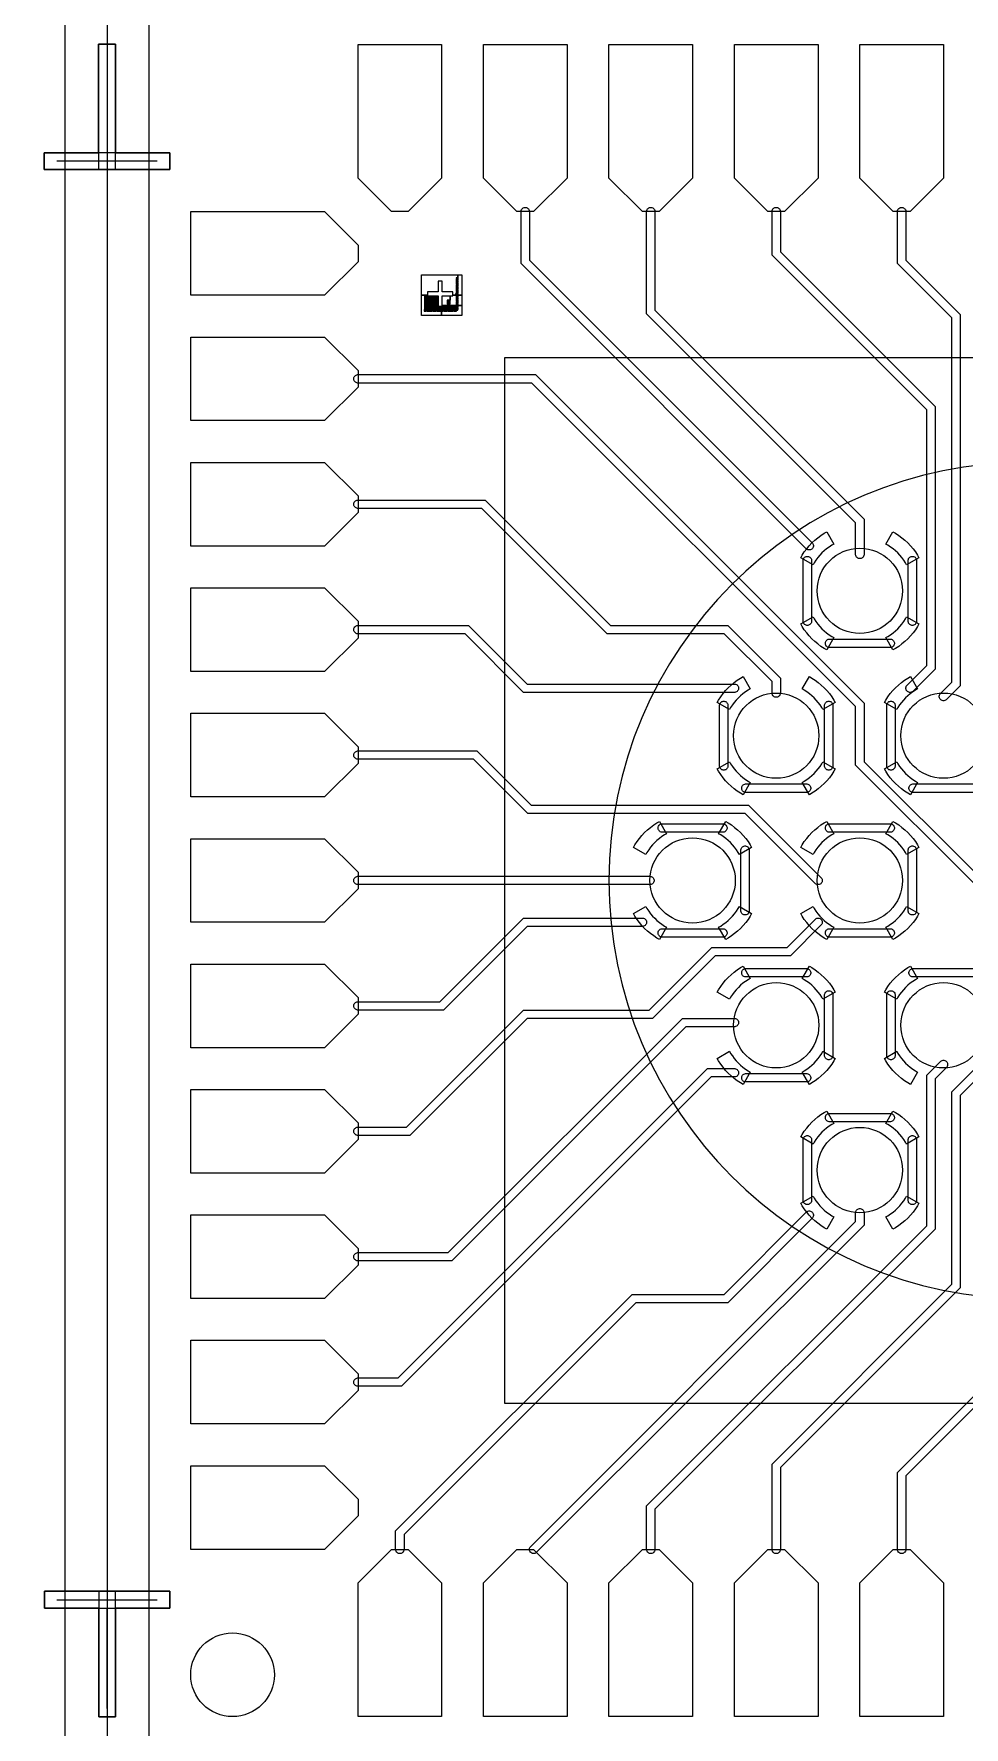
# Model space of a CAD drawing. Extents: x -17000 to 83000, y -71302 to 39000.
# Drawn here: x 21125 to 32247, y -10126 to 10126 of the extents above; entities that cross this region are included whole.
import ezdxf

# ---------------------------------------------------------------- set-up
doc = ezdxf.new("R2010")
doc.units = 0
doc.layers.get('0').update_dxf_attribs({"lineweight": 25, "true_color": 0xffffff})
for name, color, linetype, lineweight, true_color in [('Alighners', 3, 'Continuous', 5, 0x00ff00), ('Boundaries', 6, 'Continuous', 5, 0xff00ff), ('Central Electrodes', 5, 'Continuous', 5, 0x0000ff), ('Connectors', 4, 'Continuous', 5, 0x00ffff), ('Dicing', 1, 'Continuous', 25, 0xff0000), ('Reference Electrodes', 30, 'Continuous', 5, 0xff7f00)]:
    doc.layers.add(name, color=color, linetype=linetype, lineweight=lineweight, true_color=true_color)

# ---------------------------------------------------------------- blocks, each defined once
blk = doc.blocks.new('T_alignment')
at = {"layer": 'Alighners'}
for points in [[(-600, 700), (600, 700)], [(0, -600), (0, 600)]]:
    blk.add_lwpolyline(points, dxfattribs=at)
blk = doc.blocks.new('BIG_photolith_alignment1')
at = {"layer": 'Alighners'}
for points in [[(-225, -17.5), (-225, 225), (210, 225), (210, 190), (190, 190), (190, 185), (210, 185), (210, 180.5), (190, 180.5), (190, 175.5), (210, 175.5), (210, 171), (190, 171), (190, 166), (210, 166), (210, 161.5), (190, 161.5), (190, 156.5), (210, 156.5), (210, 152), (190, 152), (190, 147), (210, 147), (210, 142.5), (190, 142.5), (190, 137.5), (210, 137.5), (210, 133), (190, 133), (190, 128), (210, 128), (210, 123.5), (190, 123.5), (190, 118.5), (210, 118.5), (210, 114), (190, 114), (190, 109), (210, 109), (210, 104.5), (190, 104.5), (190, 99.5), (210, 99.5), (210, 95), (190, 95), (190, 90), (210, 90), (210, 85.5), (190, 85.5), (190, 80.5), (210, 80.5), (210, 76), (190, 76), (190, 71), (210, 71), (210, 66.5), (190, 66.5), (190, 61.5), (210, 61.5), (210, 57), (190, 57), (190, 52), (210, 52), (210, 47.5), (190, 47.5), (190, 42.5), (210, 42.5), (210, 38), (190, 38), (190, 33), (210, 33), (210, 28.5), (190, 28.5), (190, 23.5), (210, 23.5), (210, 19), (190, 19), (190, 14), (210, 14), (210, 9.5), (190, 9.5), (190, 4.5), (210, 4.5), (210, 0), (185, 0), (185, -5), (210, -5), (210, -9.5), (190, -9.5), (190, -14.5), (210, -14.5), (210, 225), (260, 225), (260, -17.5), (150, -17.5), (150, 25), (25, 25), (25, 150), (-25, 150), (-25, 25), (-150, 25), (-150, -17.5)], [(-225, -260), (-225, -17.5), (-185, -17.5), (-185, -190), (-190, -190), (-190, -210), (-185, -210), (-185, -17.5), (-175.5, -17.5), (-175.5, -190), (-180.5, -190), (-180.5, -210), (-175.5, -210), (-175.5, -17.5), (-166, -17.5), (-166, -190), (-171, -190), (-171, -210), (-166, -210), (-166, -17.5), (-156.5, -17.5), (-156.5, -190), (-161.5, -190), (-161.5, -210), (-156.5, -210), (-156.5, -17.5), (-150, -17.5), (-150, -25), (-147, -25), (-147, -190), (-152, -190), (-152, -210), (-147, -210), (-147, -25), (-137.5, -25), (-137.5, -190), (-142.5, -190), (-142.5, -210), (-137.5, -210), (-137.5, -25), (-128, -25), (-128, -190), (-133, -190), (-133, -210), (-128, -210), (-128, -25), (-118.5, -25), (-118.5, -190), (-123.5, -190), (-123.5, -210), (-118.5, -210), (-118.5, -25), (-109, -25), (-109, -190), (-114, -190), (-114, -210), (-109, -210), (-109, -25), (-99.5, -25), (-99.5, -190), (-104.5, -190), (-104.5, -210), (-99.5, -210), (-99.5, -25), (-90, -25), (-90, -190), (-95, -190), (-95, -210), (-90, -210), (-90, -25), (-80.5, -25), (-80.5, -190), (-85.5, -190), (-85.5, -210), (-80.5, -210), (-80.5, -25), (-71, -25), (-71, -190), (-76, -190), (-76, -210), (-71, -210), (-71, -25), (-61.5, -25), (-61.5, -190), (-66.5, -190), (-66.5, -210), (-61.5, -210), (-61.5, -25), (-52, -25), (-52, -190), (-57, -190), (-57, -210), (-52, -210), (-52, -25), (-42.5, -25), (-42.5, -190), (-47.5, -190), (-47.5, -210), (-42.5, -210), (-42.5, -25), (-33, -25), (-33, -190), (-38, -190), (-38, -210), (-33, -210), (-33, -25), (-25, -25), (-25, -150), (-23.5, -150), (-23.5, -190), (-28.5, -190), (-28.5, -210), (-23.5, -210), (-23.5, -150), (-14, -150), (-14, -190), (-19, -190), (-19, -210), (-14, -210), (-14, -150), (-4.5, -150), (-4.5, -190), (-9.5, -190), (-9.5, -210), (-4.5, -210), (-4.5, -150), (5, -150), (5, -185), (0, -185), (0, -210), (5, -210), (5, -150), (14.5, -150), (14.5, -190), (9.5, -190), (9.5, -210), (14.5, -210), (14.5, -150), (17.5, -150), (17.5, -260)], [(17.5, -260), (17.5, -150), (24, -150), (24, -190), (19, -190), (19, -210), (24, -210), (24, -150), (25, -150), (25, -138.75), (33.5, -138.75), (33.5, -190), (28.5, -190), (28.5, -210), (33.5, -210), (33.5, -138.75), (43, -138.75), (43, -190), (38, -190), (38, -210), (43, -210), (43, -138.75), (52.5, -138.75), (52.5, -190), (47.5, -190), (47.5, -210), (52.5, -210), (52.5, -138.75), (62, -138.75), (62, -190), (57, -190), (57, -210), (62, -210), (62, -138.75), (71.5, -138.75), (71.5, -190), (66.5, -190), (66.5, -210), (71.5, -210), (71.5, -138.75), (81, -138.75), (81, -190), (76, -190), (76, -210), (81, -210), (81, -138.75), (90.5, -138.75), (90.5, -190), (85.5, -190), (85.5, -210), (90.5, -210), (90.5, -138.75), (100, -138.75), (100, -190), (95, -190), (95, -210), (100, -210), (100, -138.75), (109.5, -138.75), (109.5, -190), (104.5, -190), (104.5, -210), (109.5, -210), (109.5, -138.75), (119, -138.75), (119, -190), (114, -190), (114, -210), (119, -210), (119, -138.75), (128.5, -138.75), (128.5, -190), (123.5, -190), (123.5, -210), (128.5, -210), (128.5, -138.75), (138, -138.75), (138, -190), (133, -190), (133, -210), (138, -210), (138, -138.75), (147.5, -138.75), (147.5, -190), (142.5, -190), (142.5, -210), (147.5, -210), (147.5, -138.75), (157, -138.75), (157, -190), (152, -190), (152, -210), (157, -210), (157, -138.75), (166.5, -138.75), (166.5, -190), (161.5, -190), (161.5, -210), (166.5, -210), (166.5, -138.75), (176, -138.75), (176, -190), (171, -190), (171, -210), (176, -210), (176, -138.75), (185.5, -138.75), (185.5, -190), (180.5, -190), (180.5, -210), (185.5, -210), (185.5, -138.75), (210, -138.75), (210, -142.5), (190, -142.5), (190, -147.5), (210, -147.5), (210, -152), (190, -152), (190, -157), (210, -157), (210, -161.5), (190, -161.5), (190, -166.5), (210, -166.5), (210, -171), (190, -171), (190, -176), (210, -176), (210, -180.5), (190, -180.5), (190, -185.5), (210, -185.5), (210, -190), (190, -190), (190, -210), (195, -210), (195, -195), (210, -195), (210, -138.75), (260, -138.75), (260, -260)], [(25, -138.75), (25, -25), (117.5, -25), (117.5, -77.5), (82.5, -77.5), (82.5, -122.5), (117.5, -122.5), (117.5, -25), (150, -25), (150, -17.5), (210, -17.5), (210, -19), (190, -19), (190, -24), (210, -24), (210, -28.5), (190, -28.5), (190, -33.5), (210, -33.5), (210, -38), (190, -38), (190, -43), (210, -43), (210, -47.5), (190, -47.5), (190, -52.5), (210, -52.5), (210, -57), (190, -57), (190, -62), (210, -62), (210, -66.5), (190, -66.5), (190, -71.5), (210, -71.5), (210, -76), (190, -76), (190, -81), (210, -81), (210, -85.5), (190, -85.5), (190, -90.5), (210, -90.5), (210, -95), (190, -95), (190, -100), (210, -100), (210, -104.5), (190, -104.5), (190, -109.5), (210, -109.5), (210, -114), (190, -114), (190, -119), (210, -119), (210, -123.5), (190, -123.5), (190, -128.5), (210, -128.5), (210, -133), (190, -133), (190, -138), (210, -138), (210, -17.5), (260, -17.5), (260, -138.75)], [(92.5, -117.5), (92.5, -110), (95, -112.5), (105, -112.5), (107.5, -110), (107.5, -90), (105, -87.5), (95, -87.5), (92.5, -90), (92.5, -117.5), (87.5, -112.5), (87.5, -87.5), (92.5, -82.5), (107.5, -82.5), (112.5, -87.5), (112.5, -112.5), (107.5, -117.5)]]:
    blk.add_lwpolyline(points, close=True, dxfattribs=at)

msp = doc.modelspace()

# ---------------------------------------------------------------- linework, layer by layer
at = {"layer": 'Alighners'}
for points in [[(21249.137, 8501.916), (21249.137, 8701.916), (21899.137, 8701.916), (21899.137, 10001.916), (22099.137, 10001.916), (22099.137, 8701.916), (22749.137, 8701.916), (22749.137, 8501.916)], [(21899.865, -10001.916), (21899.865, -8701.916), (21249.865, -8701.916), (21249.865, -8501.916), (22749.865, -8501.916), (22749.865, -8701.916), (22099.865, -8701.916), (22099.865, -10001.916)]]:
    msp.add_lwpolyline(points, close=True, dxfattribs=at)
for points in [[(21899.137, 10001.916), (21899.137, 8501.916)], [(22099.137, 10001.916), (21899.137, 10001.916)], [(22099.137, 8501.916), (22099.137, 10001.916)], [(21249.137, 8701.916), (21249.137, 8501.916)], [(22749.137, 8701.916), (21249.137, 8701.916)], [(22749.137, 8501.916), (22749.137, 8701.916)], [(21249.137, 8501.916), (22749.137, 8501.916)], [(21899.137, 8501.916), (22099.137, 8501.916)], [(21249.865, -8501.916), (21249.865, -8701.916)], [(22749.865, -8501.916), (21249.865, -8501.916)], [(22099.865, -8501.916), (21899.865, -8501.916)], [(21899.865, -8501.916), (21899.865, -10001.916)], [(22099.865, -10001.916), (22099.865, -8501.916)], [(22749.865, -8701.916), (22749.865, -8501.916)], [(21249.865, -8701.916), (22749.865, -8701.916)], [(21899.865, -10001.916), (22099.865, -10001.916)]]:
    msp.add_lwpolyline(points, dxfattribs=at)
at = {"layer": 'Boundaries'}
for points in [[(21500, -10500), (21500, 10500)], [(22500, 10500), (22500, -10500)], [(39250, 6250), (26750, 6250)], [(26750, 6250), (26750, -6250)], [(26750, -6250), (39250, -6250)]]:
    msp.add_lwpolyline(points, dxfattribs=at)
for centre, radius in [((33000, -11000), 50000), ((33000, -11000), 47500), ((33000, 0), 5000)]:
    msp.add_circle(centre, radius, dxfattribs=at)
at = {"layer": 'Central Electrodes'}
for points in [[(25400, 8000), (25000, 8400), (25000, 10000), (26000, 10000), (26000, 8400), (25600, 8000)], [(26900, 8000), (26500, 8400), (26500, 10000), (27500, 10000), (27500, 8400), (27100, 8000)], [(28400, 8000), (28000, 8400), (28000, 10000), (29000, 10000), (29000, 8400), (28600, 8000)], [(29900, 8000), (29500, 8400), (29500, 10000), (30500, 10000), (30500, 8400), (30100, 8000)], [(31400, 8000), (31000, 8400), (31000, 10000), (32000, 10000), (32000, 8400), (31600, 8000)], [(23000, 7000), (23000, 8000), (24600, 8000), (25000, 7600), (25000, 7400), (24600, 7000)], [(23000, 5500), (23000, 6500), (24600, 6500), (25000, 6100), (25000, 5900), (24600, 5500)], [(23000, 4000), (23000, 5000), (24600, 5000), (25000, 4600), (25000, 4400), (24600, 4000)], [(23000, 2500), (23000, 3500), (24600, 3500), (25000, 3100), (25000, 2900), (24600, 2500)], [(23000, 1000), (23000, 2000), (24600, 2000), (25000, 1600), (25000, 1400), (24600, 1000)], [(23000, -500), (23000, 500), (24600, 500), (25000, 100), (25000, -100), (24600, -500)], [(23000, -2000), (23000, -1000), (24600, -1000), (25000, -1400), (25000, -1600), (24600, -2000)], [(23000, -3500), (23000, -2500), (24600, -2500), (25000, -2900), (25000, -3100), (24600, -3500)], [(23000, -5000), (23000, -4000), (24600, -4000), (25000, -4400), (25000, -4600), (24600, -5000)], [(23000, -6500), (23000, -5500), (24600, -5500), (25000, -5900), (25000, -6100), (24600, -6500)], [(23000, -8000), (23000, -7000), (24600, -7000), (25000, -7400), (25000, -7600), (24600, -8000)], [(25000, -10000), (25000, -8400), (25400, -8000), (25600, -8000), (26000, -8400), (26000, -10000)], [(26500, -10000), (26500, -8400), (26900, -8000), (27100, -8000), (27500, -8400), (27500, -10000)], [(28000, -10000), (28000, -8400), (28400, -8000), (28600, -8000), (29000, -8400), (29000, -10000)], [(29500, -10000), (29500, -8400), (29900, -8000), (30100, -8000), (30500, -8400), (30500, -10000)], [(31000, -10000), (31000, -8400), (31400, -8000), (31600, -8000), (32000, -8400), (32000, -10000)]]:
    msp.add_lwpolyline(points, close=True, dxfattribs=at)
for centre, radius in [((31000, 3464.102), 510.252), ((30000, 1732.051), 510.252), ((32000, 1732.051), 510.252), ((29000, 0), 510.252), ((31000, 0), 510.252), ((30000, -1732.051), 510.252), ((32000, -1732.051), 510.252), ((31000, -3464.101), 510.252), ((23500, -9500), 500)]:
    msp.add_circle(centre, radius, dxfattribs=at)
at = {"layer": 'Connectors'}
for points in [[(30399.56, 3952.812), (30389.711, 3952.816), (30380.052, 3954.741), (30370.954, 3958.513), (30362.766, 3963.988), (26950, 7379.3), (26950, 8004.925), (26951.921, 8014.584), (26955.691, 8023.684), (26961.162, 8031.873), (26968.127, 8038.838), (26976.316, 8044.309), (26985.416, 8048.079), (26995.075, 8050), (27004.925, 8050), (27014.584, 8048.079), (27023.684, 8044.309), (27031.873, 8038.838), (27038.838, 8031.873), (27044.309, 8023.684), (27048.079, 8014.584), (27050, 8004.925), (27050, 7420.7), (30433.503, 4034.673), (30438.972, 4026.481), (30442.738, 4017.381), (30444.656, 4007.72), (30444.652, 3997.871), (30442.727, 3988.212), (30438.955, 3979.114), (30433.48, 3970.926), (30426.513, 3963.965), (30418.321, 3958.496), (30409.221, 3954.73)], [(30995.075, 3850), (30985.416, 3851.921), (30976.316, 3855.691), (30968.127, 3861.162), (30961.162, 3868.127), (30955.691, 3876.316), (30951.921, 3885.416), (30950, 3895.075), (30950, 4279.29), (28450, 6779.29), (28450, 8004.925), (28451.921, 8014.584), (28455.691, 8023.684), (28461.162, 8031.873), (28468.127, 8038.838), (28476.316, 8044.309), (28485.416, 8048.079), (28495.075, 8050), (28504.925, 8050), (28514.584, 8048.079), (28523.684, 8044.309), (28531.873, 8038.838), (28538.838, 8031.873), (28544.309, 8023.684), (28548.079, 8014.584), (28550, 8004.925), (28550, 6820.71), (31050, 4320.71), (31050, 3895.075), (31048.079, 3885.416), (31044.309, 3876.316), (31038.838, 3868.127), (31031.873, 3861.162), (31023.684, 3855.691), (31014.584, 3851.921), (31004.925, 3850)], [(31595.075, 2250), (31585.415, 2251.922), (31576.316, 2255.691), (31568.127, 2261.162), (31561.162, 2268.127), (31555.691, 2276.316), (31551.922, 2285.415), (31550, 2295.075), (31550, 2304.924), (31551.922, 2314.584), (31555.691, 2323.684), (31561.163, 2331.873), (31800, 2570.71), (31800, 5629.29), (29950, 7479.29), (29950, 8004.925), (29951.921, 8014.584), (29955.691, 8023.684), (29961.162, 8031.873), (29968.127, 8038.838), (29976.316, 8044.309), (29985.416, 8048.079), (29995.075, 8050), (30004.925, 8050), (30014.584, 8048.079), (30023.684, 8044.309), (30031.873, 8038.838), (30038.838, 8031.873), (30044.309, 8023.684), (30048.079, 8014.584), (30050, 8004.925), (30050, 7520.71), (31900, 5670.71), (31900, 2529.29), (31631.873, 2261.163), (31623.684, 2255.691), (31614.584, 2251.922), (31604.924, 2250)], [(31995.075, 2150), (31985.415, 2151.922), (31976.316, 2155.691), (31968.127, 2161.162), (31961.162, 2168.127), (31955.691, 2176.316), (31951.922, 2185.415), (31950, 2195.075), (31950, 2204.924), (31951.922, 2214.584), (31955.691, 2223.684), (31961.163, 2231.873), (32100, 2370.71), (32100, 6729.29), (31450, 7379.29), (31450, 8004.925), (31451.921, 8014.584), (31455.691, 8023.684), (31461.162, 8031.873), (31468.127, 8038.838), (31476.316, 8044.309), (31485.416, 8048.079), (31495.075, 8050), (31504.925, 8050), (31514.584, 8048.079), (31523.684, 8044.309), (31531.873, 8038.838), (31538.838, 8031.873), (31544.309, 8023.684), (31548.079, 8014.584), (31550, 8004.925), (31550, 7420.71), (32200, 6770.71), (32200, 2329.29), (32031.873, 2161.163), (32023.684, 2155.691), (32014.584, 2151.922), (32004.924, 2150)], [(29995.075, 2192.303), (29985.416, 2194.224), (29976.316, 2197.994), (29968.127, 2203.465), (29961.162, 2210.43), (29955.691, 2218.619), (29951.921, 2227.719), (29950, 2237.378), (29950, 2379.29), (29379.29, 2950), (27979.29, 2950), (26479.29, 4450), (24995.075, 4450), (24985.416, 4451.921), (24976.316, 4455.691), (24968.127, 4461.162), (24961.162, 4468.127), (24955.691, 4476.316), (24951.921, 4485.416), (24950, 4495.075), (24950, 4504.925), (24951.921, 4514.584), (24955.691, 4523.684), (24961.162, 4531.873), (24968.127, 4538.838), (24976.316, 4544.309), (24985.416, 4548.079), (24995.075, 4550), (26520.71, 4550), (28020.71, 3050), (29420.71, 3050), (30050, 2420.71), (30050, 2237.378), (30048.079, 2227.719), (30044.309, 2218.619), (30038.838, 2210.43), (30031.873, 2203.465), (30023.684, 2197.994), (30014.584, 2194.224), (30004.925, 2192.303)], [(30367.207, 3051.602), (30357.548, 3053.523), (30348.448, 3057.293), (30340.259, 3062.764), (30333.294, 3069.729), (30327.823, 3077.918), (30324.053, 3087.018), (30322.132, 3096.677), (30322.132, 3831.527), (30324.053, 3841.186), (30327.823, 3850.286), (30333.294, 3858.475), (30340.259, 3865.44), (30348.448, 3870.911), (30357.548, 3874.681), (30367.207, 3876.602), (30377.057, 3876.602), (30386.716, 3874.681), (30395.816, 3870.911), (30404.005, 3865.44), (30410.97, 3858.475), (30416.441, 3850.286), (30420.211, 3841.186), (30422.132, 3831.527), (30422.132, 3096.677), (30420.211, 3087.018), (30416.441, 3077.918), (30410.97, 3069.729), (30404.005, 3062.764), (30395.816, 3057.293), (30386.716, 3053.523), (30377.057, 3051.602)], [(31622.943, 3051.602), (31613.284, 3053.523), (31604.184, 3057.293), (31595.995, 3062.764), (31589.03, 3069.729), (31583.559, 3077.918), (31579.789, 3087.018), (31577.868, 3096.677), (31577.868, 3831.527), (31579.789, 3841.186), (31583.559, 3850.286), (31589.03, 3858.475), (31595.995, 3865.44), (31604.184, 3870.911), (31613.284, 3874.681), (31622.943, 3876.602), (31632.793, 3876.602), (31642.452, 3874.681), (31651.552, 3870.911), (31659.741, 3865.44), (31666.706, 3858.475), (31672.177, 3850.286), (31675.947, 3841.186), (31677.868, 3831.527), (31677.868, 3096.677), (31675.947, 3087.018), (31672.177, 3077.918), (31666.706, 3069.729), (31659.741, 3062.764), (31651.552, 3057.293), (31642.452, 3053.523), (31632.793, 3051.602)], [(26979.29, 2250), (26279.29, 2950), (24995.075, 2950), (24985.416, 2951.921), (24976.316, 2955.691), (24968.127, 2961.162), (24961.162, 2968.127), (24955.691, 2976.316), (24951.921, 2985.416), (24950, 2995.075), (24950, 3004.925), (24951.921, 3014.584), (24955.691, 3023.684), (24961.162, 3031.873), (24968.127, 3038.838), (24976.316, 3044.309), (24985.416, 3048.079), (24995.075, 3050), (26320.71, 3050), (27020.71, 2350), (29504.925, 2350), (29514.584, 2348.079), (29523.684, 2344.309), (29531.873, 2338.838), (29538.838, 2331.873), (29544.309, 2323.684), (29548.079, 2314.584), (29550, 2304.925), (29550, 2295.075), (29548.079, 2285.416), (29544.309, 2276.316), (29538.838, 2268.127), (29531.873, 2261.162), (29523.684, 2255.691), (29514.584, 2251.921), (29504.925, 2250)], [(30632.575, 2786.233), (30622.916, 2788.154), (30613.816, 2791.924), (30605.627, 2797.395), (30598.662, 2804.36), (30593.191, 2812.549), (30589.421, 2821.649), (30587.5, 2831.308), (30587.5, 2841.158), (30589.421, 2850.817), (30593.191, 2859.917), (30598.662, 2868.106), (30605.627, 2875.071), (30613.816, 2880.542), (30622.916, 2884.312), (30632.575, 2886.233), (31367.425, 2886.233), (31377.084, 2884.312), (31386.184, 2880.542), (31394.373, 2875.071), (31401.338, 2868.106), (31406.809, 2859.917), (31410.579, 2850.817), (31412.5, 2841.158), (31412.5, 2831.308), (31410.579, 2821.649), (31406.809, 2812.549), (31401.338, 2804.36), (31394.373, 2797.395), (31386.184, 2791.924), (31377.084, 2788.154), (31367.425, 2786.233)], [(29367.207, 1319.551), (29357.548, 1321.472), (29348.448, 1325.242), (29340.259, 1330.713), (29333.294, 1337.678), (29327.823, 1345.867), (29324.053, 1354.967), (29322.132, 1364.626), (29322.132, 2099.476), (29324.053, 2109.135), (29327.823, 2118.235), (29333.294, 2126.424), (29340.259, 2133.389), (29348.448, 2138.86), (29357.548, 2142.63), (29367.207, 2144.551), (29377.057, 2144.551), (29386.716, 2142.63), (29395.816, 2138.86), (29404.005, 2133.389), (29410.97, 2126.424), (29416.441, 2118.235), (29420.211, 2109.135), (29422.132, 2099.476), (29422.132, 1364.626), (29420.211, 1354.967), (29416.441, 1345.867), (29410.97, 1337.678), (29404.005, 1330.713), (29395.816, 1325.242), (29386.716, 1321.472), (29377.057, 1319.551)], [(30622.943, 1319.551), (30613.284, 1321.472), (30604.184, 1325.242), (30595.995, 1330.713), (30589.03, 1337.678), (30583.559, 1345.867), (30579.789, 1354.967), (30577.868, 1364.626), (30577.868, 2099.476), (30579.789, 2109.135), (30583.559, 2118.235), (30589.03, 2126.424), (30595.995, 2133.389), (30604.184, 2138.86), (30613.284, 2142.63), (30622.943, 2144.551), (30632.793, 2144.551), (30642.452, 2142.63), (30651.552, 2138.86), (30659.741, 2133.389), (30666.706, 2126.424), (30672.177, 2118.235), (30675.947, 2109.135), (30677.868, 2099.476), (30677.868, 1364.626), (30675.947, 1354.967), (30672.177, 1345.867), (30666.706, 1337.678), (30659.741, 1330.713), (30651.552, 1325.242), (30642.452, 1321.472), (30632.793, 1319.551)], [(31367.207, 1319.551), (31357.548, 1321.472), (31348.448, 1325.242), (31340.259, 1330.713), (31333.294, 1337.678), (31327.823, 1345.867), (31324.053, 1354.967), (31322.132, 1364.626), (31322.132, 2099.476), (31324.053, 2109.135), (31327.823, 2118.235), (31333.294, 2126.424), (31340.259, 2133.389), (31348.448, 2138.86), (31357.548, 2142.63), (31367.207, 2144.551), (31377.057, 2144.551), (31386.716, 2142.63), (31395.816, 2138.86), (31404.005, 2133.389), (31410.97, 2126.424), (31416.441, 2118.235), (31420.211, 2109.135), (31422.132, 2099.476), (31422.132, 1364.626), (31420.211, 1354.967), (31416.441, 1345.867), (31410.97, 1337.678), (31404.005, 1330.713), (31395.816, 1325.242), (31386.716, 1321.472), (31377.057, 1319.551)], [(30495.076, -50), (30485.416, -48.078), (30476.316, -44.309), (30468.127, -38.837), (29629.29, 800), (27029.29, 800), (26379.29, 1450), (24995.075, 1450), (24985.416, 1451.921), (24976.316, 1455.691), (24968.127, 1461.162), (24961.162, 1468.127), (24955.691, 1476.316), (24951.921, 1485.416), (24950, 1495.075), (24950, 1504.925), (24951.921, 1514.584), (24955.691, 1523.684), (24961.162, 1531.873), (24968.127, 1538.838), (24976.316, 1544.309), (24985.416, 1548.079), (24995.075, 1550), (26420.71, 1550), (27070.71, 900), (29670.71, 900), (30538.837, 31.873), (30544.309, 23.684), (30548.078, 14.584), (30550, 4.924), (30550, -4.925), (30548.078, -14.585), (30544.309, -23.684), (30538.838, -31.873), (30531.873, -38.838), (30523.684, -44.309), (30514.585, -48.078), (30504.925, -50)], [(29632.575, 1054.182), (29622.916, 1056.103), (29613.816, 1059.873), (29605.627, 1065.344), (29598.662, 1072.309), (29593.191, 1080.498), (29589.421, 1089.598), (29587.5, 1099.257), (29587.5, 1109.107), (29589.421, 1118.766), (29593.191, 1127.866), (29598.662, 1136.055), (29605.627, 1143.02), (29613.816, 1148.491), (29622.916, 1152.261), (29632.575, 1154.182), (30367.425, 1154.182), (30377.084, 1152.261), (30386.184, 1148.491), (30394.373, 1143.02), (30401.338, 1136.055), (30406.809, 1127.866), (30410.579, 1118.766), (30412.5, 1109.107), (30412.5, 1099.257), (30410.579, 1089.598), (30406.809, 1080.498), (30401.338, 1072.309), (30394.373, 1065.344), (30386.184, 1059.873), (30377.084, 1056.103), (30367.425, 1054.182)], [(28632.575, 577.868), (28622.916, 579.789), (28613.816, 583.559), (28605.627, 589.03), (28598.662, 595.995), (28593.191, 604.184), (28589.421, 613.284), (28587.5, 622.943), (28587.5, 632.793), (28589.421, 642.452), (28593.191, 651.552), (28598.662, 659.741), (28605.627, 666.706), (28613.816, 672.177), (28622.916, 675.947), (28632.575, 677.868), (29367.425, 677.868), (29377.084, 675.947), (29386.184, 672.177), (29394.373, 666.706), (29401.338, 659.741), (29406.809, 651.552), (29410.579, 642.452), (29412.5, 632.793), (29412.5, 622.943), (29410.579, 613.284), (29406.809, 604.184), (29401.338, 595.995), (29394.373, 589.03), (29386.184, 583.559), (29377.084, 579.789), (29367.425, 577.868)], [(30632.575, 577.868), (30622.916, 579.789), (30613.816, 583.559), (30605.627, 589.03), (30598.662, 595.995), (30593.191, 604.184), (30589.421, 613.284), (30587.5, 622.943), (30587.5, 632.793), (30589.421, 642.452), (30593.191, 651.552), (30598.662, 659.741), (30605.627, 666.706), (30613.816, 672.177), (30622.916, 675.947), (30632.575, 677.868), (31367.425, 677.868), (31377.084, 675.947), (31386.184, 672.177), (31394.373, 666.706), (31401.338, 659.741), (31406.809, 651.552), (31410.579, 642.452), (31412.5, 632.793), (31412.5, 622.943), (31410.579, 613.284), (31406.809, 604.184), (31401.338, 595.995), (31394.373, 589.03), (31386.184, 583.559), (31377.084, 579.789), (31367.425, 577.868)], [(29622.943, -412.5), (29613.284, -410.579), (29604.184, -406.809), (29595.995, -401.338), (29589.03, -394.373), (29583.559, -386.184), (29579.789, -377.084), (29577.868, -367.425), (29577.868, 367.425), (29579.789, 377.084), (29583.559, 386.184), (29589.03, 394.373), (29595.995, 401.338), (29604.184, 406.809), (29613.284, 410.579), (29622.943, 412.5), (29632.793, 412.5), (29642.452, 410.579), (29651.552, 406.809), (29659.741, 401.338), (29666.706, 394.373), (29672.177, 386.184), (29675.947, 377.084), (29677.868, 367.425), (29677.868, -367.425), (29675.947, -377.084), (29672.177, -386.184), (29666.706, -394.373), (29659.741, -401.338), (29651.552, -406.809), (29642.452, -410.579), (29632.793, -412.5)], [(31622.943, -412.5), (31613.284, -410.579), (31604.184, -406.809), (31595.995, -401.338), (31589.03, -394.373), (31583.559, -386.184), (31579.789, -377.084), (31577.868, -367.425), (31577.868, 367.425), (31579.789, 377.084), (31583.559, 386.184), (31589.03, 394.373), (31595.995, 401.338), (31604.184, 406.809), (31613.284, 410.579), (31622.943, 412.5), (31632.793, 412.5), (31642.452, 410.579), (31651.552, 406.809), (31659.741, 401.338), (31666.706, 394.373), (31672.177, 386.184), (31675.947, 377.084), (31677.868, 367.425), (31677.868, -367.425), (31675.947, -377.084), (31672.177, -386.184), (31666.706, -394.373), (31659.741, -401.338), (31651.552, -406.809), (31642.452, -410.579), (31632.793, -412.5)], [(24995.075, -50), (24985.416, -48.079), (24976.316, -44.309), (24968.127, -38.838), (24961.162, -31.873), (24955.691, -23.684), (24951.921, -14.584), (24950, -4.925), (24950, 4.925), (24951.921, 14.584), (24955.691, 23.684), (24961.162, 31.873), (24968.127, 38.838), (24976.316, 44.309), (24985.416, 48.079), (24995.075, 50), (28494.673, 50), (28504.332, 48.079), (28513.432, 44.309), (28521.621, 38.838), (28528.586, 31.873), (28534.057, 23.684), (28537.827, 14.584), (28539.748, 4.925), (28539.748, -4.925), (28537.827, -14.584), (28534.057, -23.684), (28528.586, -31.873), (28521.621, -38.838), (28513.432, -44.309), (28504.332, -48.079), (28494.673, -50)], [(24995.075, -3050), (24985.416, -3048.079), (24976.316, -3044.309), (24968.127, -3038.838), (24961.162, -3031.873), (24955.691, -3023.684), (24951.921, -3014.584), (24950, -3004.925), (24950, -2995.075), (24951.921, -2985.416), (24955.691, -2976.316), (24961.162, -2968.127), (24968.127, -2961.162), (24976.316, -2955.691), (24985.416, -2951.921), (24995.075, -2950), (25579.29, -2950), (26979.29, -1550), (28479.29, -1550), (29229.29, -800), (30129.29, -800), (30468.127, -461.163), (30476.316, -455.691), (30485.416, -451.922), (30495.076, -450), (30504.925, -450), (30514.585, -451.922), (30523.684, -455.691), (30531.873, -461.162), (30538.838, -468.127), (30544.309, -476.316), (30548.078, -485.415), (30550, -495.075), (30550, -504.924), (30548.078, -514.584), (30544.309, -523.684), (30538.837, -531.873), (30170.71, -900), (29270.71, -900), (28520.71, -1650), (27020.71, -1650), (25620.71, -3050)], [(24995.075, -1550), (24985.416, -1548.079), (24976.316, -1544.309), (24968.127, -1538.838), (24961.162, -1531.873), (24955.691, -1523.684), (24951.921, -1514.584), (24950, -1504.925), (24950, -1495.075), (24951.921, -1485.416), (24955.691, -1476.316), (24961.162, -1468.127), (24968.127, -1461.162), (24976.316, -1455.691), (24985.416, -1451.921), (24995.075, -1450), (25979.29, -1450), (26979.29, -450), (28404.925, -450), (28414.584, -451.921), (28423.684, -455.691), (28431.873, -461.162), (28438.838, -468.127), (28444.309, -476.316), (28448.079, -485.416), (28450, -495.075), (28450, -504.925), (28448.079, -514.584), (28444.309, -523.684), (28438.838, -531.873), (28431.873, -538.838), (28423.684, -544.309), (28414.584, -548.079), (28404.925, -550), (27020.71, -550), (26020.71, -1550)], [(28632.575, -677.868), (28622.916, -675.947), (28613.816, -672.177), (28605.627, -666.706), (28598.662, -659.741), (28593.191, -651.552), (28589.421, -642.452), (28587.5, -632.793), (28587.5, -622.943), (28589.421, -613.284), (28593.191, -604.184), (28598.662, -595.995), (28605.627, -589.03), (28613.816, -583.559), (28622.916, -579.789), (28632.575, -577.868), (29367.425, -577.868), (29377.084, -579.789), (29386.184, -583.559), (29394.373, -589.03), (29401.338, -595.995), (29406.809, -604.184), (29410.579, -613.284), (29412.5, -622.943), (29412.5, -632.793), (29410.579, -642.452), (29406.809, -651.552), (29401.338, -659.741), (29394.373, -666.706), (29386.184, -672.177), (29377.084, -675.947), (29367.425, -677.868)], [(30632.575, -677.868), (30622.916, -675.947), (30613.816, -672.177), (30605.627, -666.706), (30598.662, -659.741), (30593.191, -651.552), (30589.421, -642.452), (30587.5, -632.793), (30587.5, -622.943), (30589.421, -613.284), (30593.191, -604.184), (30598.662, -595.995), (30605.627, -589.03), (30613.816, -583.559), (30622.916, -579.789), (30632.575, -577.868), (31367.425, -577.868), (31377.084, -579.789), (31386.184, -583.559), (31394.373, -589.03), (31401.338, -595.995), (31406.809, -604.184), (31410.579, -613.284), (31412.5, -622.943), (31412.5, -632.793), (31410.579, -642.452), (31406.809, -651.552), (31401.338, -659.741), (31394.373, -666.706), (31386.184, -672.177), (31377.084, -675.947), (31367.425, -677.868)], [(29632.575, -1154.182), (29622.916, -1152.261), (29613.816, -1148.491), (29605.627, -1143.02), (29598.662, -1136.055), (29593.191, -1127.866), (29589.421, -1118.766), (29587.5, -1109.107), (29587.5, -1099.257), (29589.421, -1089.598), (29593.191, -1080.498), (29598.662, -1072.309), (29605.627, -1065.344), (29613.816, -1059.873), (29622.916, -1056.103), (29632.575, -1054.182), (30367.425, -1054.182), (30377.084, -1056.103), (30386.184, -1059.873), (30394.373, -1065.344), (30401.338, -1072.309), (30406.809, -1080.498), (30410.579, -1089.598), (30412.5, -1099.257), (30412.5, -1109.107), (30410.579, -1118.766), (30406.809, -1127.866), (30401.338, -1136.055), (30394.373, -1143.02), (30386.184, -1148.491), (30377.084, -1152.261), (30367.425, -1154.182)], [(30622.943, -2144.551), (30613.284, -2142.63), (30604.184, -2138.86), (30595.995, -2133.389), (30589.03, -2126.424), (30583.559, -2118.235), (30579.789, -2109.135), (30577.868, -2099.476), (30577.868, -1364.626), (30579.789, -1354.967), (30583.559, -1345.867), (30589.03, -1337.678), (30595.995, -1330.713), (30604.184, -1325.242), (30613.284, -1321.472), (30622.943, -1319.551), (30632.793, -1319.551), (30642.452, -1321.472), (30651.552, -1325.242), (30659.741, -1330.713), (30666.706, -1337.678), (30672.177, -1345.867), (30675.947, -1354.967), (30677.868, -1364.626), (30677.868, -2099.476), (30675.947, -2109.135), (30672.177, -2118.235), (30666.706, -2126.424), (30659.741, -2133.389), (30651.552, -2138.86), (30642.452, -2142.63), (30632.793, -2144.551)], [(31367.207, -2144.551), (31357.548, -2142.63), (31348.448, -2138.86), (31340.259, -2133.389), (31333.294, -2126.424), (31327.823, -2118.235), (31324.053, -2109.135), (31322.132, -2099.476), (31322.132, -1364.626), (31324.053, -1354.967), (31327.823, -1345.867), (31333.294, -1337.678), (31340.259, -1330.713), (31348.448, -1325.242), (31357.548, -1321.472), (31367.207, -1319.551), (31377.057, -1319.551), (31386.716, -1321.472), (31395.816, -1325.242), (31404.005, -1330.713), (31410.97, -1337.678), (31416.441, -1345.867), (31420.211, -1354.967), (31422.132, -1364.626), (31422.132, -2099.476), (31420.211, -2109.135), (31416.441, -2118.235), (31410.97, -2126.424), (31404.005, -2133.389), (31395.816, -2138.86), (31386.716, -2142.63), (31377.057, -2144.551)], [(24995.075, -4550), (24985.416, -4548.079), (24976.316, -4544.309), (24968.127, -4538.838), (24961.162, -4531.873), (24955.691, -4523.684), (24951.921, -4514.584), (24950, -4504.925), (24950, -4495.075), (24951.921, -4485.416), (24955.691, -4476.316), (24961.162, -4468.127), (24968.127, -4461.162), (24976.316, -4455.691), (24985.416, -4451.921), (24995.075, -4450), (26079.29, -4450), (28879.29, -1650), (29504.925, -1650), (29514.584, -1651.921), (29523.684, -1655.691), (29531.873, -1661.162), (29538.838, -1668.127), (29544.309, -1676.316), (29548.079, -1685.416), (29550, -1695.075), (29550, -1704.925), (29548.079, -1714.584), (29544.309, -1723.684), (29538.838, -1731.873), (29531.873, -1738.838), (29523.684, -1744.309), (29514.584, -1748.079), (29504.925, -1750), (28920.71, -1750), (26120.71, -4550)], [(28495.075, -8050), (28485.416, -8048.079), (28476.316, -8044.309), (28468.127, -8038.838), (28461.162, -8031.873), (28455.691, -8023.684), (28451.921, -8014.584), (28450, -8004.925), (28450, -7479.29), (31800, -4129.29), (31800, -2329.29), (31968.127, -2161.163), (31976.316, -2155.691), (31985.416, -2151.922), (31995.076, -2150), (32004.925, -2150), (32014.585, -2151.922), (32023.684, -2155.691), (32031.873, -2161.162), (32038.838, -2168.127), (32044.309, -2176.316), (32048.078, -2185.415), (32050, -2195.075), (32050, -2204.924), (32048.078, -2214.584), (32044.309, -2223.684), (32038.837, -2231.873), (31900, -2370.71), (31900, -4170.71), (28550, -7520.71), (28550, -8004.925), (28548.079, -8014.584), (28544.309, -8023.684), (28538.838, -8031.873), (28531.873, -8038.838), (28523.684, -8044.309), (28514.584, -8048.079), (28504.925, -8050)], [(24995.075, -6050), (24985.416, -6048.079), (24976.316, -6044.309), (24968.127, -6038.838), (24961.162, -6031.873), (24955.691, -6023.684), (24951.921, -6014.584), (24950, -6004.925), (24950, -5995.075), (24951.921, -5985.416), (24955.691, -5976.316), (24961.162, -5968.127), (24968.127, -5961.162), (24976.316, -5955.691), (24985.416, -5951.921), (24995.075, -5950), (25479.29, -5950), (29179.29, -2250), (29504.925, -2250), (29514.584, -2251.921), (29523.684, -2255.691), (29531.873, -2261.162), (29538.838, -2268.127), (29544.309, -2276.316), (29548.079, -2285.416), (29550, -2295.075), (29550, -2304.925), (29548.079, -2314.584), (29544.309, -2323.684), (29538.838, -2331.873), (29531.873, -2338.838), (29523.684, -2344.309), (29514.584, -2348.079), (29504.925, -2350), (29220.71, -2350), (25520.71, -6050)], [(29632.575, -2409.919), (29622.916, -2407.998), (29613.816, -2404.228), (29605.627, -2398.757), (29598.662, -2391.792), (29593.191, -2383.603), (29589.421, -2374.503), (29587.5, -2364.844), (29587.5, -2354.994), (29589.421, -2345.335), (29593.191, -2336.235), (29598.662, -2328.046), (29605.627, -2321.081), (29613.816, -2315.61), (29622.916, -2311.84), (29632.575, -2309.919), (30367.425, -2309.919), (30377.084, -2311.84), (30386.184, -2315.61), (30394.373, -2321.081), (30401.338, -2328.046), (30406.809, -2336.235), (30410.579, -2345.335), (30412.5, -2354.994), (30412.5, -2364.844), (30410.579, -2374.503), (30406.809, -2383.603), (30401.338, -2391.792), (30394.373, -2398.757), (30386.184, -2404.228), (30377.084, -2407.998), (30367.425, -2409.919)], [(30632.575, -2886.233), (30622.916, -2884.312), (30613.816, -2880.542), (30605.627, -2875.071), (30598.662, -2868.106), (30593.191, -2859.917), (30589.421, -2850.817), (30587.5, -2841.158), (30587.5, -2831.308), (30589.421, -2821.649), (30593.191, -2812.549), (30598.662, -2804.36), (30605.627, -2797.395), (30613.816, -2791.924), (30622.916, -2788.154), (30632.575, -2786.233), (31367.425, -2786.233), (31377.084, -2788.154), (31386.184, -2791.924), (31394.373, -2797.395), (31401.338, -2804.36), (31406.809, -2812.549), (31410.579, -2821.649), (31412.5, -2831.308), (31412.5, -2841.158), (31410.579, -2850.817), (31406.809, -2859.917), (31401.338, -2868.106), (31394.373, -2875.071), (31386.184, -2880.542), (31377.084, -2884.312), (31367.425, -2886.233)], [(30367.207, -3876.602), (30357.548, -3874.681), (30348.448, -3870.911), (30340.259, -3865.44), (30333.294, -3858.475), (30327.823, -3850.286), (30324.053, -3841.186), (30322.132, -3831.527), (30322.132, -3096.677), (30324.053, -3087.018), (30327.823, -3077.918), (30333.294, -3069.729), (30340.259, -3062.764), (30348.448, -3057.293), (30357.548, -3053.523), (30367.207, -3051.602), (30377.057, -3051.602), (30386.716, -3053.523), (30395.816, -3057.293), (30404.005, -3062.764), (30410.97, -3069.729), (30416.441, -3077.918), (30420.211, -3087.018), (30422.132, -3096.677), (30422.132, -3831.527), (30420.211, -3841.186), (30416.441, -3850.286), (30410.97, -3858.475), (30404.005, -3865.44), (30395.816, -3870.911), (30386.716, -3874.681), (30377.057, -3876.602)], [(31622.943, -3876.602), (31613.284, -3874.681), (31604.184, -3870.911), (31595.995, -3865.44), (31589.03, -3858.475), (31583.559, -3850.286), (31579.789, -3841.186), (31577.868, -3831.527), (31577.868, -3096.677), (31579.789, -3087.018), (31583.559, -3077.918), (31589.03, -3069.729), (31595.995, -3062.764), (31604.184, -3057.293), (31613.284, -3053.523), (31622.943, -3051.602), (31632.793, -3051.602), (31642.452, -3053.523), (31651.552, -3057.293), (31659.741, -3062.764), (31666.706, -3069.729), (31672.177, -3077.918), (31675.947, -3087.018), (31677.868, -3096.677), (31677.868, -3831.527), (31675.947, -3841.186), (31672.177, -3850.286), (31666.706, -3858.475), (31659.741, -3865.44), (31651.552, -3870.911), (31642.452, -3874.681), (31632.793, -3876.602)], [(25495.075, -8050), (25485.416, -8048.079), (25476.316, -8044.309), (25468.127, -8038.838), (25461.162, -8031.873), (25455.691, -8023.684), (25451.921, -8014.584), (25450, -8004.925), (25450, -7779.29), (28279.29, -4950), (29379.252, -4950), (30362.732, -3964.017), (30370.914, -3958.535), (30380.008, -3954.754), (30389.666, -3952.82), (30399.515, -3952.808), (30409.177, -3954.717), (30418.282, -3958.475), (30426.478, -3963.936), (30433.451, -3970.892), (30438.933, -3979.074), (30442.714, -3988.168), (30444.648, -3997.826), (30444.66, -4007.675), (30442.751, -4017.337), (30438.993, -4026.442), (30433.532, -4034.638), (29420.748, -5050), (28320.71, -5050), (25550, -7820.71), (25550, -8004.925), (25548.079, -8014.584), (25544.309, -8023.684), (25538.838, -8031.873), (25531.873, -8038.838), (25523.684, -8044.309), (25514.584, -8048.079), (25504.925, -8050)], [(27095.075, -8050), (27085.415, -8048.078), (27076.316, -8044.309), (27068.127, -8038.838), (27061.162, -8031.873), (27055.691, -8023.684), (27051.922, -8014.585), (27050, -8004.925), (27050, -7995.076), (27051.922, -7985.416), (27055.691, -7976.316), (27061.163, -7968.127), (30950, -4079.29), (30950, -3969.427), (30951.921, -3959.768), (30955.691, -3950.668), (30961.162, -3942.479), (30968.127, -3935.514), (30976.316, -3930.043), (30985.416, -3926.273), (30995.075, -3924.352), (31004.925, -3924.352), (31014.584, -3926.273), (31023.684, -3930.043), (31031.873, -3935.514), (31038.838, -3942.479), (31044.309, -3950.668), (31048.079, -3959.768), (31050, -3969.427), (31050, -4120.71), (27131.873, -8038.837), (27123.684, -8044.309), (27114.584, -8048.078), (27104.924, -8050)]]:
    msp.add_lwpolyline(points, close=True, dxfattribs=at)
for points in [[(32379.29, -50), (30950, 1379.29), (30950, 2079.29), (27079.29, 5950), (24995.075, 5950), (24985.416, 5951.921), (24976.316, 5955.691), (24968.127, 5961.162), (24961.162, 5968.127), (24955.691, 5976.316), (24951.921, 5985.416), (24950, 5995.075), (24950, 6004.925), (24951.921, 6014.584), (24955.691, 6023.684), (24961.162, 6031.873), (24968.127, 6038.838), (24976.316, 6044.309), (24985.416, 6048.079), (24995.075, 6050), (27120.71, 6050), (31050, 2120.71), (31050, 1420.71), (32420.71, 50)], [(32367.425, 1054.182), (31632.575, 1054.182), (31622.916, 1056.103), (31613.816, 1059.873), (31605.627, 1065.344), (31598.662, 1072.309), (31593.191, 1080.498), (31589.421, 1089.598), (31587.5, 1099.257), (31587.5, 1109.107), (31589.421, 1118.766), (31593.191, 1127.866), (31598.662, 1136.055), (31605.627, 1143.02), (31613.816, 1148.491), (31622.916, 1152.261), (31632.575, 1154.182), (32367.425, 1154.182)], [(32367.425, -1154.182), (31632.575, -1154.182), (31622.916, -1152.261), (31613.816, -1148.491), (31605.627, -1143.02), (31598.662, -1136.055), (31593.191, -1127.866), (31589.421, -1118.766), (31587.5, -1109.107), (31587.5, -1099.257), (31589.421, -1089.598), (31593.191, -1080.498), (31598.662, -1072.309), (31605.627, -1065.344), (31613.816, -1059.873), (31622.916, -1056.103), (31632.575, -1054.182), (32367.425, -1054.182)], [(32438.837, -2331.873), (32200, -2570.71), (32200, -4870.71), (30050, -7020.71), (30050, -8004.925), (30048.079, -8014.584), (30044.309, -8023.684), (30038.838, -8031.873), (30031.873, -8038.838), (30023.684, -8044.309), (30014.584, -8048.079), (30004.925, -8050), (29995.075, -8050), (29985.416, -8048.079), (29976.316, -8044.309), (29968.127, -8038.838), (29961.162, -8031.873), (29955.691, -8023.684), (29951.921, -8014.584), (29950, -8004.925), (29950, -6979.29), (32100, -4829.29), (32100, -2529.29), (32368.127, -2261.163)], [(32650, -6020.71), (31550, -7120.71), (31550, -8004.925), (31548.079, -8014.584), (31544.309, -8023.684), (31538.838, -8031.873), (31531.873, -8038.838), (31523.684, -8044.309), (31514.584, -8048.079), (31504.925, -8050), (31495.075, -8050), (31485.416, -8048.079), (31476.316, -8044.309), (31468.127, -8038.838), (31461.162, -8031.873), (31455.691, -8023.684), (31451.921, -8014.584), (31450, -8004.925), (31450, -7079.29), (32550, -5979.29)]]:
    msp.add_lwpolyline(points, dxfattribs=at)
at = {"layer": 'Dicing'}
msp.add_line((22000, 39000), (22000, -61000), dxfattribs=at)
at = {"layer": 'Reference Electrodes'}
for points in [[(30440.743, 3775.442), (30293.52, 3860.442), (30310.303, 3889.513), (30336.206, 3928.896), (30364.353, 3966.704), (30394.654, 4002.814), (30427.001, 4037.1), (30461.287, 4069.448), (30497.398, 4099.748), (30535.205, 4127.895), (30574.59, 4153.799), (30603.66, 4170.582), (30688.66, 4023.358), (30663.872, 4009.047), (30632.757, 3988.581), (30602.88, 3966.34), (30574.35, 3942.399), (30547.26, 3916.842), (30521.701, 3889.751), (30497.762, 3861.221), (30475.521, 3831.346), (30455.055, 3800.229)], [(31559.257, 3775.442), (31544.945, 3800.229), (31524.479, 3831.346), (31502.238, 3861.221), (31478.299, 3889.751), (31452.74, 3916.842), (31425.649, 3942.399), (31397.12, 3966.34), (31367.243, 3988.581), (31336.127, 4009.047), (31311.34, 4023.358), (31396.34, 4170.582), (31425.409, 4153.799), (31464.794, 4127.895), (31502.602, 4099.748), (31538.713, 4069.448), (31572.999, 4037.1), (31605.346, 4002.814), (31635.646, 3966.704), (31663.793, 3928.896), (31689.697, 3889.513), (31706.48, 3860.442)], [(30603.66, 2757.621), (30574.59, 2774.405), (30535.206, 2800.309), (30497.399, 2828.454), (30461.287, 2858.756), (30427.001, 2891.103), (30394.654, 2925.389), (30364.353, 2961.499), (30336.206, 2999.308), (30310.303, 3038.691), (30293.52, 3067.762), (30440.743, 3152.762), (30455.054, 3127.974), (30475.521, 3096.858), (30497.762, 3066.982), (30521.701, 3038.452), (30547.26, 3011.362), (30574.351, 2985.803), (30602.88, 2961.864), (30632.756, 2939.622), (30663.874, 2919.156), (30688.66, 2904.845)], [(31396.34, 2757.621), (31311.34, 2904.845), (31336.126, 2919.156), (31367.244, 2939.622), (31397.12, 2961.864), (31425.649, 2985.803), (31452.74, 3011.362), (31478.299, 3038.452), (31502.238, 3066.982), (31524.479, 3096.858), (31544.945, 3127.974), (31559.257, 3152.762), (31706.48, 3067.762), (31689.696, 3038.691), (31663.794, 2999.308), (31635.646, 2961.499), (31605.346, 2925.389), (31572.999, 2891.103), (31538.713, 2858.756), (31502.601, 2828.454), (31464.794, 2800.309), (31425.41, 2774.405)], [(29440.743, 2043.391), (29293.52, 2128.391), (29310.303, 2157.462), (29336.206, 2196.845), (29364.354, 2234.653), (29394.654, 2270.764), (29427.001, 2305.05), (29461.287, 2337.397), (29497.398, 2367.697), (29535.205, 2395.844), (29574.59, 2421.748), (29603.66, 2438.531), (29688.66, 2291.307), (29663.872, 2276.996), (29632.757, 2256.53), (29602.879, 2234.288), (29574.351, 2210.35), (29547.26, 2184.791), (29521.701, 2157.7), (29497.763, 2129.172), (29475.52, 2099.294), (29455.055, 2068.178)], [(30559.257, 2043.391), (30544.945, 2068.178), (30524.479, 2099.294), (30502.237, 2129.172), (30478.299, 2157.7), (30452.74, 2184.791), (30425.649, 2210.35), (30397.121, 2234.288), (30367.243, 2256.53), (30336.127, 2276.996), (30311.34, 2291.307), (30396.34, 2438.531), (30425.409, 2421.748), (30464.794, 2395.844), (30502.602, 2367.697), (30538.713, 2337.397), (30572.999, 2305.05), (30605.346, 2270.764), (30635.646, 2234.653), (30663.793, 2196.845), (30689.697, 2157.462), (30706.48, 2128.391)], [(31440.743, 2043.391), (31293.52, 2128.391), (31310.303, 2157.462), (31336.206, 2196.845), (31364.354, 2234.653), (31394.654, 2270.764), (31427.001, 2305.05), (31461.287, 2337.397), (31497.398, 2367.697), (31535.205, 2395.844), (31574.59, 2421.748), (31603.66, 2438.531), (31688.66, 2291.307), (31663.872, 2276.996), (31632.757, 2256.53), (31602.879, 2234.288), (31574.351, 2210.35), (31547.26, 2184.791), (31521.701, 2157.7), (31497.763, 2129.172), (31475.52, 2099.294), (31455.055, 2068.178)], [(29603.66, 1025.57), (29574.59, 1042.354), (29535.206, 1068.258), (29497.398, 1096.405), (29461.287, 1126.705), (29427.001, 1159.052), (29394.654, 1193.338), (29364.353, 1229.448), (29336.206, 1267.257), (29310.303, 1306.64), (29293.52, 1335.711), (29440.743, 1420.711), (29455.055, 1395.923), (29475.52, 1364.807), (29497.762, 1334.931), (29521.701, 1306.402), (29547.26, 1279.311), (29574.351, 1253.752), (29602.879, 1229.814), (29632.757, 1207.572), (29663.873, 1187.106), (29688.66, 1172.794)], [(30396.34, 1025.57), (30311.34, 1172.794), (30336.127, 1187.106), (30367.243, 1207.572), (30397.121, 1229.814), (30425.649, 1253.752), (30452.74, 1279.311), (30478.299, 1306.402), (30502.237, 1334.931), (30524.48, 1364.807), (30544.945, 1395.923), (30559.257, 1420.711), (30706.48, 1335.711), (30689.696, 1306.64), (30663.794, 1267.257), (30635.646, 1229.448), (30605.346, 1193.338), (30572.999, 1159.052), (30538.713, 1126.705), (30502.602, 1096.405), (30464.794, 1068.258), (30425.41, 1042.354)], [(31603.66, 1025.57), (31574.59, 1042.354), (31535.206, 1068.258), (31497.398, 1096.405), (31461.287, 1126.705), (31427.001, 1159.052), (31394.654, 1193.338), (31364.353, 1229.448), (31336.206, 1267.257), (31310.303, 1306.64), (31293.52, 1335.711), (31440.743, 1420.711), (31455.055, 1395.923), (31475.52, 1364.807), (31497.762, 1334.931), (31521.701, 1306.402), (31547.26, 1279.311), (31574.351, 1253.752), (31602.879, 1229.814), (31632.757, 1207.572), (31663.873, 1187.106), (31688.66, 1172.794)], [(28440.743, 311.34), (28293.52, 396.34), (28310.303, 425.411), (28336.206, 464.794), (28364.354, 502.602), (28394.654, 538.713), (28427.001, 572.999), (28461.287, 605.346), (28497.398, 635.646), (28535.206, 663.793), (28574.589, 689.697), (28603.66, 706.48), (28688.66, 559.257), (28663.873, 544.945), (28632.757, 524.479), (28602.879, 502.237), (28574.351, 478.299), (28547.26, 452.74), (28521.701, 425.649), (28497.763, 397.121), (28475.52, 367.243), (28455.055, 336.127)], [(29559.257, 311.34), (29544.945, 336.127), (29524.479, 367.243), (29502.237, 397.121), (29478.299, 425.649), (29452.74, 452.74), (29425.649, 478.299), (29397.121, 502.237), (29367.243, 524.479), (29336.127, 544.945), (29311.34, 559.257), (29396.34, 706.48), (29425.411, 689.697), (29464.794, 663.793), (29502.602, 635.646), (29538.713, 605.346), (29572.999, 572.999), (29605.346, 538.713), (29635.646, 502.602), (29663.793, 464.794), (29689.697, 425.411), (29706.48, 396.34)], [(30440.743, 311.34), (30293.52, 396.34), (30310.303, 425.411), (30336.206, 464.794), (30364.354, 502.602), (30394.654, 538.713), (30427.001, 572.999), (30461.287, 605.346), (30497.398, 635.646), (30535.206, 663.793), (30574.589, 689.697), (30603.66, 706.48), (30688.66, 559.257), (30663.873, 544.945), (30632.757, 524.479), (30602.879, 502.237), (30574.351, 478.299), (30547.26, 452.74), (30521.701, 425.649), (30497.763, 397.121), (30475.52, 367.243), (30455.055, 336.127)], [(31559.257, 311.34), (31544.945, 336.127), (31524.479, 367.243), (31502.237, 397.121), (31478.299, 425.649), (31452.74, 452.74), (31425.649, 478.299), (31397.121, 502.237), (31367.243, 524.479), (31336.127, 544.945), (31311.34, 559.257), (31396.34, 706.48), (31425.411, 689.697), (31464.794, 663.793), (31502.602, 635.646), (31538.713, 605.346), (31572.999, 572.999), (31605.346, 538.713), (31635.646, 502.602), (31663.793, 464.794), (31689.697, 425.411), (31706.48, 396.34)], [(28603.66, -706.48), (28574.589, -689.697), (28535.206, -663.793), (28497.398, -635.646), (28461.287, -605.346), (28427.001, -572.999), (28394.654, -538.713), (28364.354, -502.602), (28336.206, -464.794), (28310.303, -425.411), (28293.52, -396.34), (28440.743, -311.34), (28455.055, -336.127), (28475.52, -367.243), (28497.763, -397.121), (28521.701, -425.649), (28547.26, -452.74), (28574.351, -478.299), (28602.879, -502.237), (28632.757, -524.479), (28663.873, -544.945), (28688.66, -559.257)], [(29396.339, -706.48), (29311.34, -559.257), (29336.127, -544.945), (29367.243, -524.479), (29397.121, -502.237), (29425.649, -478.299), (29452.74, -452.74), (29478.299, -425.649), (29502.237, -397.121), (29524.479, -367.243), (29544.945, -336.127), (29559.257, -311.34), (29706.48, -396.34), (29689.697, -425.411), (29663.793, -464.794), (29635.646, -502.602), (29605.346, -538.713), (29572.999, -572.999), (29538.713, -605.346), (29502.602, -635.646), (29464.794, -663.793), (29425.411, -689.697)], [(30603.66, -706.48), (30574.589, -689.697), (30535.206, -663.793), (30497.398, -635.646), (30461.287, -605.346), (30427.001, -572.999), (30394.654, -538.713), (30364.354, -502.602), (30336.206, -464.794), (30310.303, -425.411), (30293.52, -396.34), (30440.743, -311.34), (30455.055, -336.127), (30475.52, -367.243), (30497.763, -397.121), (30521.701, -425.649), (30547.26, -452.74), (30574.351, -478.299), (30602.879, -502.237), (30632.757, -524.479), (30663.873, -544.945), (30688.66, -559.257)], [(31396.339, -706.48), (31311.34, -559.257), (31336.127, -544.945), (31367.243, -524.479), (31397.121, -502.237), (31425.649, -478.299), (31452.74, -452.74), (31478.299, -425.649), (31502.237, -397.121), (31524.479, -367.243), (31544.945, -336.127), (31559.257, -311.34), (31706.48, -396.34), (31689.697, -425.411), (31663.793, -464.794), (31635.646, -502.602), (31605.346, -538.713), (31572.999, -572.999), (31538.713, -605.346), (31502.602, -635.646), (31464.794, -663.793), (31425.411, -689.697)], [(29440.743, -1420.711), (29293.52, -1335.711), (29310.303, -1306.64), (29336.206, -1267.256), (29364.353, -1229.448), (29394.654, -1193.338), (29427.001, -1159.052), (29461.287, -1126.705), (29497.398, -1096.405), (29535.206, -1068.258), (29574.59, -1042.354), (29603.66, -1025.57), (29688.66, -1172.794), (29663.873, -1187.106), (29632.757, -1207.572), (29602.879, -1229.814), (29574.351, -1253.752), (29547.26, -1279.311), (29521.701, -1306.402), (29497.762, -1334.931), (29475.52, -1364.807), (29455.055, -1395.923)], [(30559.257, -1420.711), (30544.945, -1395.923), (30524.48, -1364.807), (30502.237, -1334.931), (30478.299, -1306.402), (30452.74, -1279.311), (30425.649, -1253.752), (30397.121, -1229.814), (30367.243, -1207.572), (30336.127, -1187.106), (30311.34, -1172.794), (30396.34, -1025.57), (30425.41, -1042.354), (30464.794, -1068.258), (30502.602, -1096.405), (30538.713, -1126.705), (30572.999, -1159.052), (30605.346, -1193.338), (30635.646, -1229.448), (30663.794, -1267.256), (30689.696, -1306.64), (30706.48, -1335.711)], [(31440.743, -1420.711), (31293.52, -1335.711), (31310.303, -1306.64), (31336.206, -1267.256), (31364.353, -1229.448), (31394.654, -1193.338), (31427.001, -1159.052), (31461.287, -1126.705), (31497.398, -1096.405), (31535.206, -1068.258), (31574.59, -1042.354), (31603.66, -1025.57), (31688.66, -1172.794), (31663.873, -1187.106), (31632.757, -1207.572), (31602.879, -1229.814), (31574.351, -1253.752), (31547.26, -1279.311), (31521.701, -1306.402), (31497.762, -1334.931), (31475.52, -1364.807), (31455.055, -1395.923)], [(29603.66, -2438.531), (29574.591, -2421.748), (29535.205, -2395.844), (29497.398, -2367.697), (29461.287, -2337.397), (29427.001, -2305.05), (29394.654, -2270.764), (29364.354, -2234.653), (29336.206, -2196.845), (29310.303, -2157.462), (29293.52, -2128.391), (29440.743, -2043.391), (29455.055, -2068.178), (29475.52, -2099.294), (29497.763, -2129.172), (29521.701, -2157.7), (29547.26, -2184.791), (29574.351, -2210.35), (29602.879, -2234.288), (29632.757, -2256.53), (29663.872, -2276.996), (29688.66, -2291.306)], [(30396.34, -2438.531), (30311.34, -2291.306), (30336.127, -2276.996), (30367.243, -2256.53), (30397.121, -2234.288), (30425.649, -2210.35), (30452.74, -2184.791), (30478.299, -2157.7), (30502.237, -2129.172), (30524.479, -2099.294), (30544.945, -2068.178), (30559.257, -2043.391), (30706.48, -2128.391), (30689.697, -2157.462), (30663.793, -2196.845), (30635.646, -2234.653), (30605.346, -2270.764), (30572.999, -2305.05), (30538.713, -2337.397), (30502.602, -2367.697), (30464.794, -2395.844), (30425.409, -2421.748)], [(31603.66, -2438.531), (31574.591, -2421.748), (31535.205, -2395.844), (31497.398, -2367.697), (31461.287, -2337.397), (31427.001, -2305.05), (31394.654, -2270.764), (31364.354, -2234.653), (31336.206, -2196.845), (31310.303, -2157.462), (31293.52, -2128.391), (31440.743, -2043.391), (31455.055, -2068.178), (31475.52, -2099.294), (31497.763, -2129.172), (31521.701, -2157.7), (31547.26, -2184.791), (31574.351, -2210.35), (31602.879, -2234.288), (31632.757, -2256.53), (31663.872, -2276.996), (31688.66, -2291.306)], [(30440.743, -3152.762), (30293.52, -3067.762), (30310.303, -3038.691), (30336.206, -2999.307), (30364.353, -2961.499), (30394.654, -2925.389), (30427.001, -2891.103), (30461.287, -2858.756), (30497.399, -2828.454), (30535.206, -2800.309), (30574.59, -2774.405), (30603.66, -2757.621), (30688.66, -2904.845), (30663.874, -2919.156), (30632.756, -2939.622), (30602.88, -2961.864), (30574.351, -2985.803), (30547.26, -3011.362), (30521.701, -3038.452), (30497.762, -3066.982), (30475.521, -3096.857), (30455.054, -3127.974)], [(31559.257, -3152.762), (31544.945, -3127.974), (31524.479, -3096.857), (31502.238, -3066.982), (31478.299, -3038.452), (31452.74, -3011.362), (31425.649, -2985.803), (31397.12, -2961.864), (31367.244, -2939.622), (31336.126, -2919.156), (31311.34, -2904.845), (31396.34, -2757.621), (31425.41, -2774.404), (31464.794, -2800.309), (31502.601, -2828.454), (31538.713, -2858.756), (31572.999, -2891.103), (31605.346, -2925.389), (31635.646, -2961.499), (31663.794, -2999.307), (31689.696, -3038.691), (31706.48, -3067.762)], [(30603.66, -4170.582), (30574.591, -4153.799), (30535.205, -4127.895), (30497.398, -4099.748), (30461.287, -4069.448), (30427.001, -4037.1), (30394.654, -4002.814), (30364.353, -3966.704), (30336.206, -3928.896), (30310.303, -3889.513), (30293.52, -3860.442), (30440.743, -3775.442), (30455.055, -3800.229), (30475.521, -3831.345), (30497.762, -3861.221), (30521.701, -3889.751), (30547.26, -3916.842), (30574.35, -3942.399), (30602.88, -3966.34), (30632.757, -3988.581), (30663.872, -4009.047), (30688.66, -4023.357)], [(31396.34, -4170.582), (31311.34, -4023.357), (31336.127, -4009.047), (31367.243, -3988.581), (31397.12, -3966.34), (31425.649, -3942.399), (31452.74, -3916.842), (31478.299, -3889.751), (31502.238, -3861.221), (31524.479, -3831.345), (31544.945, -3800.229), (31559.257, -3775.442), (31706.48, -3860.442), (31689.697, -3889.513), (31663.793, -3928.896), (31635.646, -3966.704), (31605.346, -4002.814), (31572.999, -4037.1), (31538.713, -4069.448), (31502.602, -4099.748), (31464.794, -4127.895), (31425.409, -4153.799)]]:
    msp.add_lwpolyline(points, close=True, dxfattribs=at)

# ---------------------------------------------------------------- block references
at = {"rotation": 180}
msp.add_blockref('T_alignment', (21999.137, 9301.916), dxfattribs=at)
for name, p in [('BIG_photolith_alignment1', (25982.5, 7017.5)), ('T_alignment', (21999.865, -9301.916))]:
    msp.add_blockref(name, p)

doc.saveas('drawing.dxf')
